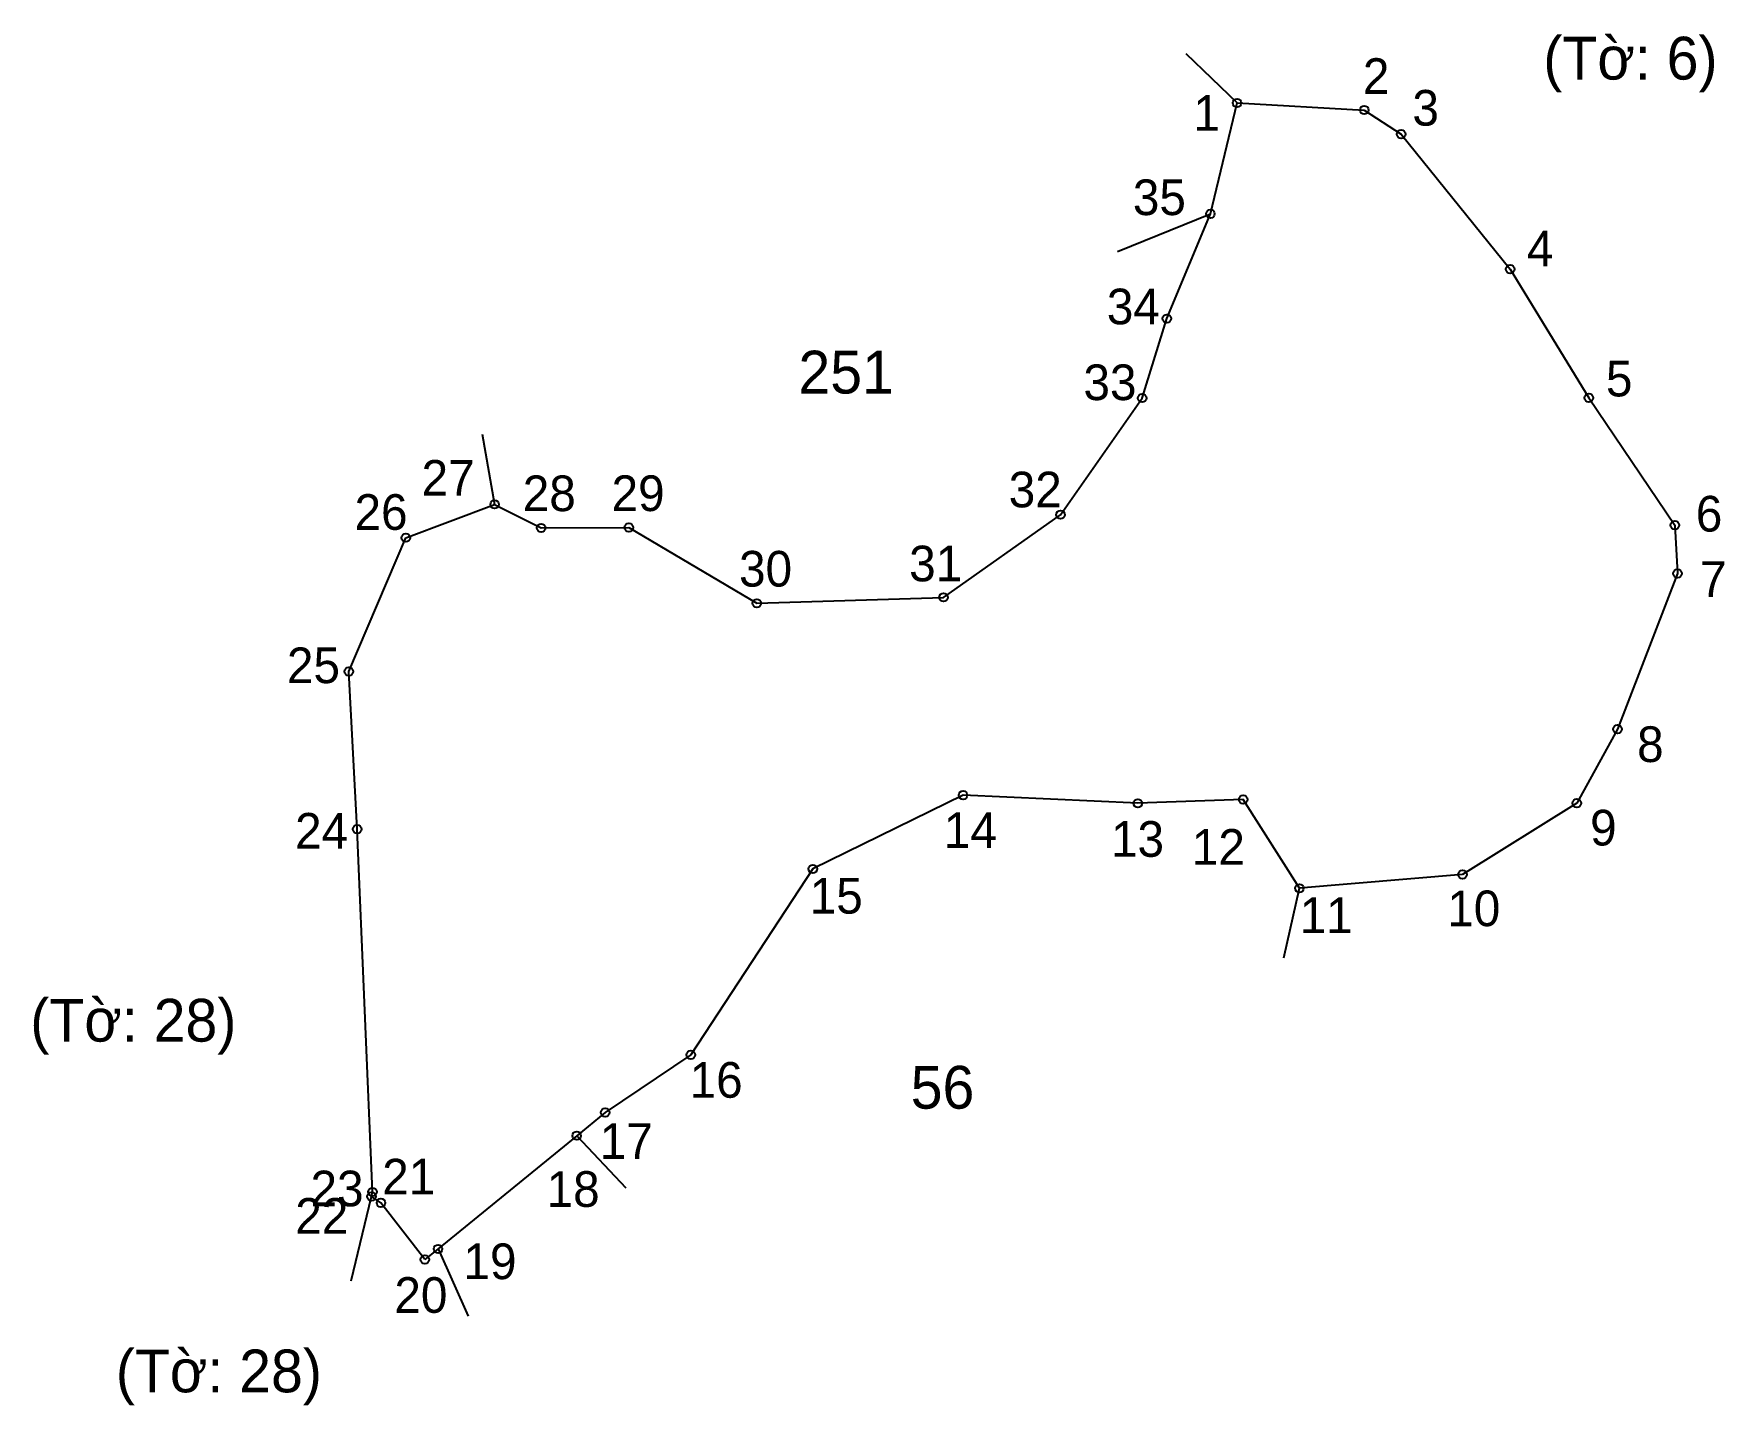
# Model space of a CAD drawing. Extents: x 548129 to 548316, y 1824605 to 1824757.
import ezdxf

# ---------------------------------------------------------------- set-up
doc = ezdxf.new("R2010")
doc.units = 0
for name, color, linetype in [('CanhThua', 7, 'Continuous'), ('MocDinhThua', 7, 'Continuous'), ('NhanTuCan', 7, 'Continuous'), ('RauThua', 7, 'Continuous'), ('SoHieuDinhThua', 7, 'Continuous')]:
    doc.layers.add(name, color=color, linetype=linetype)

msp = doc.modelspace()

# ---------------------------------------------------------------- linework, layer by layer
at = {"layer": 'CanhThua'}
for p, q in [((548258.84, 1824736.77), (548261.79, 1824749.04)), ((548261.79, 1824749.04), (548275.88, 1824748.26)), ((548275.88, 1824748.26), (548279.95, 1824745.58)), ((548279.95, 1824745.58), (548292.03, 1824730.64)), ((548254.02, 1824725.17), (548258.84, 1824736.77)), ((548292.03, 1824730.64), (548300.72, 1824716.4)), ((548251.28, 1824716.38), (548254.02, 1824725.17)), ((548242.24, 1824703.47), (548251.28, 1824716.38)), ((548300.72, 1824716.4), (548310.24, 1824702.32)), ((548169.78, 1824700.92), (548179.62, 1824704.61)), ((548179.62, 1824704.61), (548184.76, 1824702)), ((548184.76, 1824702), (548194.47, 1824702.04)), ((548194.47, 1824702.04), (548208.63, 1824693.66)), ((548229.31, 1824694.32), (548242.24, 1824703.47)), ((548310.24, 1824702.32), (548310.55, 1824696.95)), ((548163.47, 1824686.11), (548169.78, 1824700.92)), ((548310.55, 1824696.95), (548303.9, 1824679.73)), ((548208.63, 1824693.66), (548229.31, 1824694.32)), ((548164.41, 1824668.66), (548163.47, 1824686.11)), ((548303.9, 1824679.73), (548299.41, 1824671.54)), ((548231.46, 1824672.41), (548214.84, 1824664.25)), ((548250.8, 1824671.52), (548231.46, 1824672.41)), ((548262.47, 1824671.93), (548250.8, 1824671.52)), ((548268.69, 1824662.11), (548262.47, 1824671.93)), ((548299.41, 1824671.54), (548286.75, 1824663.64)), ((548166.11, 1824628.5), (548164.41, 1824668.66)), ((548214.84, 1824664.25), (548201.33, 1824643.68)), ((548286.75, 1824663.64), (548268.69, 1824662.11)), ((548201.33, 1824643.68), (548191.85, 1824637.3)), ((548191.85, 1824637.3), (548188.7, 1824634.73)), ((548188.7, 1824634.73), (548173.35, 1824622.19)), ((548165.99, 1824628), (548166.11, 1824628.5)), ((548167.04, 1824627.3), (548165.99, 1824628)), ((548171.9, 1824621.02), (548167.04, 1824627.3)), ((548173.35, 1824622.19), (548171.9, 1824621.02))]:
    msp.add_line(p, q, dxfattribs=at)
at = {"layer": 'MocDinhThua'}
for centre in [(548261.79, 1824749.04), (548275.88, 1824748.26), (548279.95, 1824745.58), (548258.84, 1824736.77), (548292.03, 1824730.64), (548254.02, 1824725.17), (548251.28, 1824716.38), (548300.72, 1824716.4), (548179.62, 1824704.61), (548242.24, 1824703.47), (548184.76, 1824702), (548194.47, 1824702.04), (548310.24, 1824702.32), (548169.78, 1824700.92), (548310.55, 1824696.95), (548229.31, 1824694.32), (548208.63, 1824693.66), (548163.47, 1824686.11), (548303.9, 1824679.73), (548231.46, 1824672.41), (548250.8, 1824671.52), (548262.47, 1824671.93), (548299.41, 1824671.54), (548164.41, 1824668.66), (548214.84, 1824664.25), (548286.75, 1824663.64), (548268.69, 1824662.11), (548201.33, 1824643.68), (548191.85, 1824637.3), (548188.7, 1824634.73), (548166.11, 1824628.5), (548165.99, 1824628), (548167.04, 1824627.3), (548171.9, 1824621.02), (548173.35, 1824622.19)]:
    msp.add_circle(centre, 0.474, dxfattribs=at)
at = {"layer": 'RauThua'}
for p, q in [((548256.14, 1824754.51), (548261.79, 1824749.04)), ((548248.56, 1824732.59), (548258.84, 1824736.77)), ((548178.25, 1824712.37), (548179.62, 1824704.61)), ((548266.96, 1824654.43), (548268.69, 1824662.11)), ((548188.7, 1824634.73), (548194.14, 1824628.97)), ((548163.73, 1824618.68), (548165.99, 1824628)), ((548173.35, 1824622.19), (548176.67, 1824614.75))]:
    msp.add_line(p, q, dxfattribs=at)

# ---------------------------------------------------------------- texts
at = {"layer": 'NhanTuCan'}
for s, p in [('(Tờ: 6)', (548295.69, 1824751.63)), ('251', (548213.24, 1824716.88)), ('(Tờ: 28)', (548128.22, 1824645.14)), ('56', (548225.67, 1824637.72)), ('(Tờ: 28)', (548137.69, 1824606.32))]:
    msp.add_text(s, height=4.738, dxfattribs=at).set_placement(p)
at = {"layer": 'SoHieuDinhThua'}
for s, height, p in [('2', 3.95, (548275.72, 1824750.04)), ('3', 3.95, (548281.2, 1824746.53)), ('1', 3.95, (548256.97, 1824745.96)), ('35', 3.948, (548250.26, 1824736.63)), ('4', 3.95, (548293.86, 1824730.94)), ('34', 3.948, (548247.38, 1824724.54)), ('33', 3.948, (548244.79, 1824716.15)), ('5', 3.95, (548302.62, 1824716.56)), ('27', 3.948, (548171.53, 1824705.57)), ('28', 3.948, (548182.73, 1824703.86)), ('29', 3.948, (548192.56, 1824703.87)), ('32', 3.948, (548236.52, 1824704.28)), ('26', 3.948, (548164.11, 1824701.79)), ('6', 3.95, (548312.57, 1824701.6)), ('31', 3.948, (548225.5, 1824696.09)), ('30', 3.948, (548206.67, 1824695.51)), ('7', 3.95, (548313.04, 1824694.36)), ('25', 3.948, (548156.63, 1824684.82)), ('8', 3.95, (548306.07, 1824676.09)), ('24', 3.948, (548157.53, 1824666.5)), ('14', 3.948, (548229.34, 1824666.57)), ('9', 3.95, (548300.87, 1824666.85)), ('13', 3.948, (548247.84, 1824665.6)), ('12', 3.948, (548256.79, 1824664.72)), ('15', 3.948, (548214.49, 1824659.31)), ('11', 3.948, (548268.72, 1824657.16)), ('10', 3.948, (548285.06, 1824657.92)), ('16', 3.948, (548201.2, 1824638.93)), ('17', 3.948, (548191.26, 1824632.16)), ('23', 3.948, (548159.24, 1824626.91)), ('21', 3.948, (548167.17, 1824628.22)), ('18', 3.948, (548185.37, 1824626.85)), ('22', 3.948, (548157.55, 1824623.88)), ('19', 3.948, (548176.17, 1824618.85)), ('20', 3.948, (548168.52, 1824615.12))]:
    msp.add_text(s, height=height, dxfattribs=at).set_placement(p)

doc.saveas('drawing.dxf')
